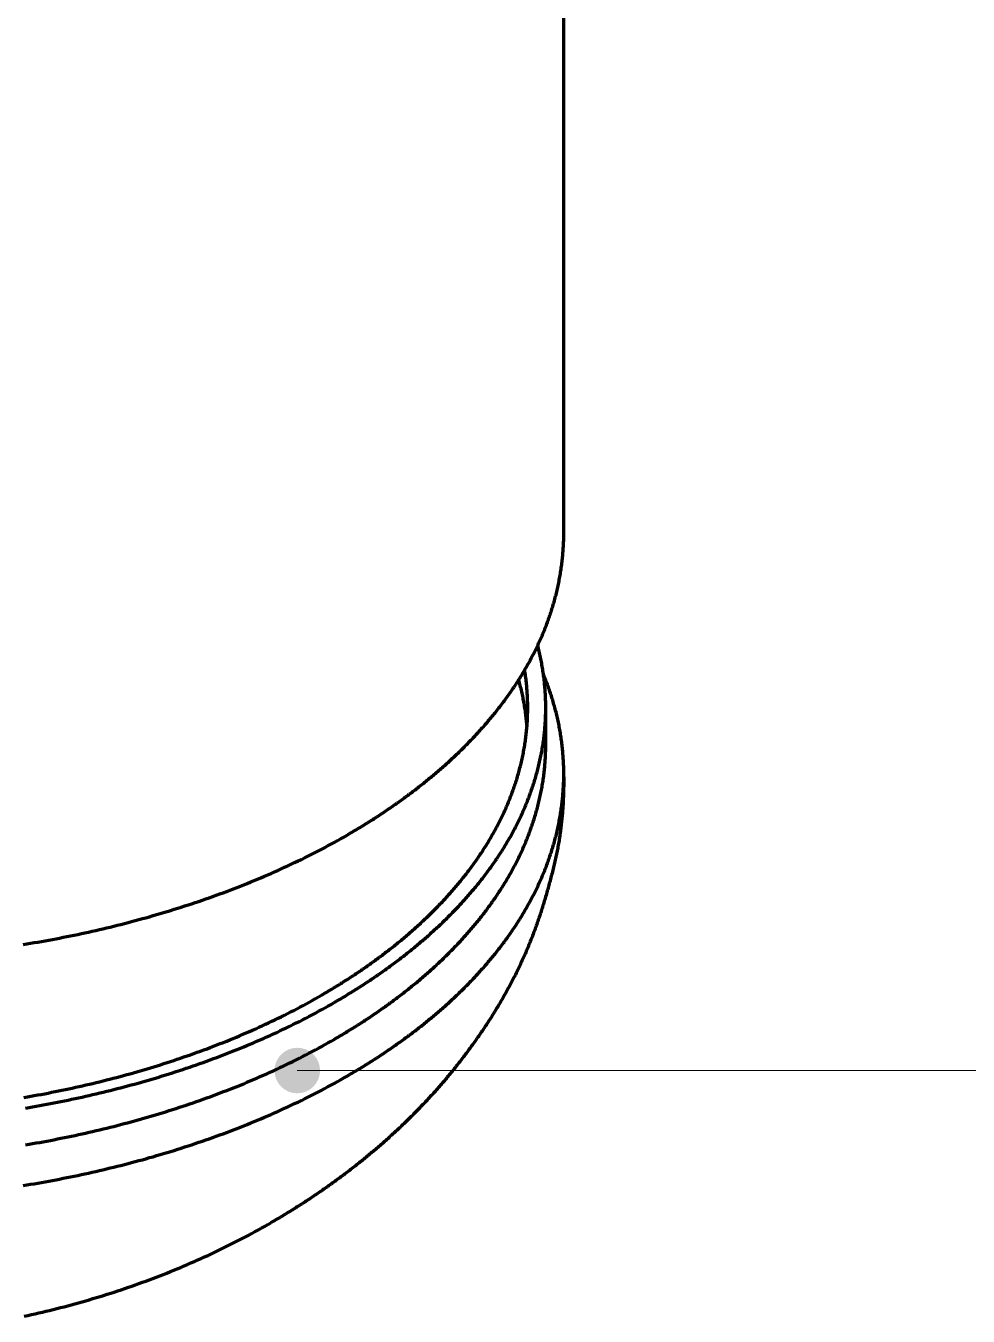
# Model space of a CAD drawing. Header units: millimetres. Extents: x 0 to 420, y 0 to 297.
# Drawn here: x 147.02 to 171.85, y 80.25 to 114.25 of the extents above; entities that cross this region are included whole.
import ezdxf

# ---------------------------------------------------------------- set-up
doc = ezdxf.new("R2010")
doc.units = ezdxf.units.MM
doc.layers.add('01-VISIBLE', color=7, linetype='CONTINUOUS', lineweight=70)
doc.layers.add('08-FINA', color=5, linetype='CONTINUOUS', lineweight=18)

msp = doc.modelspace()

# ---------------------------------------------------------------- hatches: boundary and pattern name
at = {"layer": '08-FINA'}
h = msp.add_hatch(color=7, dxfattribs=at)
h.dxf.hatch_style = 1
edge = h.paths.add_edge_path()
edge.add_arc((154.171, 86.725), 0.6, 0, 360)

# ---------------------------------------------------------------- linework, layer by layer
at = {"layer": '01-VISIBLE'}
for p, q in [((161.192, 100.887), (161.192, 174.371)), ((160.717, 95.314), (160.717, 96.284))]:
    msp.add_line(p, q, dxfattribs=at)
for points in [[(155.481, 92.926), (155.515, 92.946), (155.55, 92.966), (155.585, 92.986), (155.619, 93.006), (155.654, 93.027), (155.688, 93.047), (155.723, 93.068), (155.757, 93.088), (155.791, 93.109), (155.826, 93.13), (155.86, 93.151), (155.894, 93.172), (155.928, 93.193), (155.962, 93.214), (155.996, 93.235), (156.03, 93.256), (156.064, 93.278), (156.098, 93.299), (156.132, 93.32), (156.166, 93.342), (156.199, 93.364), (156.233, 93.385), (156.267, 93.407), (156.3, 93.429), (156.334, 93.451), (156.367, 93.473), (156.401, 93.495), (156.434, 93.517), (156.467, 93.54), (156.501, 93.562), (156.534, 93.584), (156.567, 93.607), (156.6, 93.629), (156.633, 93.652), (156.666, 93.675), (156.699, 93.698), (156.732, 93.721), (156.765, 93.744), (156.798, 93.767), (156.83, 93.79), (156.863, 93.813), (156.896, 93.837), (156.928, 93.86), (156.96, 93.884), (156.993, 93.907), (157.025, 93.931), (157.057, 93.955), (157.09, 93.979), (157.122, 94.002), (157.154, 94.026), (157.186, 94.051), (157.218, 94.075), (157.25, 94.099), (157.282, 94.123), (157.313, 94.148), (157.345, 94.172), (157.377, 94.197), (157.408, 94.222), (157.44, 94.247), (157.471, 94.272), (157.502, 94.297), (157.534, 94.322), (157.565, 94.347), (157.596, 94.372), (157.627, 94.397), (157.658, 94.423), (157.689, 94.448), (157.72, 94.474), (157.75, 94.5), (157.781, 94.525), (157.812, 94.551), (157.842, 94.577), (157.873, 94.603), (157.903, 94.63), (157.933, 94.656), (157.964, 94.682), (157.994, 94.709), (158.024, 94.735), (158.054, 94.762), (158.084, 94.788), (158.113, 94.815), (158.143, 94.842), (158.173, 94.869), (158.202, 94.896), (158.232, 94.923), (158.261, 94.95), (158.291, 94.978), (158.32, 95.005), (158.349, 95.033), (158.378, 95.06), (158.407, 95.088), (158.436, 95.116), (158.465, 95.144), (158.493, 95.172), (158.522, 95.2), (158.55, 95.228), (158.579, 95.256), (158.607, 95.285), (158.635, 95.313), (158.663, 95.342), (158.691, 95.371), (158.719, 95.399), (158.747, 95.428), (158.775, 95.457), (158.802, 95.486), (158.83, 95.515), (158.857, 95.545), (158.885, 95.574), (158.912, 95.603), (158.939, 95.633), (158.966, 95.663), (158.993, 95.692), (159.019, 95.722), (159.046, 95.752), (159.073, 95.782), (159.099, 95.812), (159.125, 95.842), (159.152, 95.873), (159.178, 95.903), (159.204, 95.934), (159.23, 95.964), (159.255, 95.995), (159.281, 96.026), (159.307, 96.057), (159.332, 96.088), (159.357, 96.119), (159.382, 96.15), (159.407, 96.181), (159.432, 96.213), (159.457, 96.244), (159.482, 96.276), (159.506, 96.308), (159.531, 96.339), (159.555, 96.371), (159.579, 96.403), (159.603, 96.435), (159.627, 96.467), (159.651, 96.5), (159.674, 96.532), (159.698, 96.565), (159.721, 96.597), (159.745, 96.63), (159.768, 96.663), (159.791, 96.695), (159.813, 96.728), (159.836, 96.761), (159.859, 96.795), (159.881, 96.828), (159.903, 96.861), (159.925, 96.895), (159.947, 96.928), (159.969, 96.962), (159.991, 96.996), (160.012, 97.03), (160.033, 97.063), (160.054, 97.097), (160.076, 97.132), (160.096, 97.166), (160.117, 97.2), (160.138, 97.235), (160.158, 97.269), (160.178, 97.304), (160.198, 97.338), (160.218, 97.373), (160.238, 97.408), (160.258, 97.443), (160.277, 97.478), (160.296, 97.513), (160.315, 97.548), (160.334, 97.584), (160.353, 97.619), (160.371, 97.655), (160.39, 97.69), (160.408, 97.726), (160.426, 97.762), (160.444, 97.798), (160.462, 97.834), (160.479, 97.87), (160.496, 97.906), (160.513, 97.942), (160.53, 97.979), (160.547, 98.015), (160.564, 98.052), (160.58, 98.088), (160.596, 98.125), (160.612, 98.162), (160.628, 98.198), (160.644, 98.235), (160.659, 98.272), (160.674, 98.309), (160.689, 98.346), (160.704, 98.384), (160.719, 98.421), (160.733, 98.458), (160.747, 98.496), (160.761, 98.533), (160.775, 98.571), (160.789, 98.609), (160.802, 98.647), (160.815, 98.684), (160.828, 98.722), (160.841, 98.76), (160.854, 98.798), (160.866, 98.837), (160.878, 98.875), (160.89, 98.913), (160.902, 98.951), (160.913, 98.99), (160.925, 99.028), (160.936, 99.067), (160.946, 99.105), (160.957, 99.144), (160.967, 99.183), (160.978, 99.221), (160.988, 99.26), (160.997, 99.299), (161.007, 99.338), (161.016, 99.377), (161.025, 99.416), (161.034, 99.455), (161.042, 99.494), (161.051, 99.534), (161.059, 99.573), (161.067, 99.612), (161.074, 99.652), (161.082, 99.691), (161.089, 99.73), (161.096, 99.77), (161.103, 99.809), (161.109, 99.849), (161.115, 99.888), (161.121, 99.928), (161.127, 99.968), (161.133, 100.007), (161.138, 100.047), (161.143, 100.087), (161.148, 100.127), (161.152, 100.167), (161.156, 100.206), (161.161, 100.246), (161.164, 100.286), (161.168, 100.326), (161.171, 100.366), (161.174, 100.406), (161.177, 100.446), (161.18, 100.486), (161.182, 100.526), (161.184, 100.566), (161.186, 100.606), (161.188, 100.646), (161.189, 100.686), (161.19, 100.726), (161.191, 100.766), (161.192, 100.806), (161.192, 100.846), (161.192, 100.887)], [(160.717, 96.284), (160.717, 96.324), (160.717, 96.364), (160.716, 96.405), (160.715, 96.445), (160.714, 96.486), (160.712, 96.526), (160.711, 96.566), (160.709, 96.607), (160.707, 96.647), (160.704, 96.687), (160.702, 96.728), (160.699, 96.768), (160.695, 96.808), (160.692, 96.849), (160.688, 96.889), (160.684, 96.929), (160.68, 96.969), (160.675, 97.01), (160.671, 97.05), (160.666, 97.09), (160.661, 97.13), (160.655, 97.17), (160.649, 97.21), (160.643, 97.25), (160.637, 97.29), (160.631, 97.33), (160.624, 97.37), (160.617, 97.409), (160.61, 97.449), (160.602, 97.489), (160.594, 97.529), (160.587, 97.568), (160.578, 97.608), (160.57, 97.647), (160.561, 97.687), (160.552, 97.726), (160.543, 97.766), (160.534, 97.805), (160.524, 97.844), (160.514, 97.883), (160.504, 97.922)], [(160.242, 96.284), (160.242, 96.325), (160.242, 96.367), (160.241, 96.408), (160.24, 96.45), (160.239, 96.491), (160.237, 96.533), (160.235, 96.574), (160.233, 96.616), (160.231, 96.657), (160.228, 96.699), (160.225, 96.74), (160.222, 96.781), (160.219, 96.823), (160.215, 96.864), (160.211, 96.906), (160.206, 96.947), (160.202, 96.988), (160.197, 97.029), (160.192, 97.071), (160.187, 97.112), (160.181, 97.153), (160.175, 97.194), (160.169, 97.235), (160.162, 97.276)], [(160.223, 95.799), (160.22, 95.839), (160.216, 95.879), (160.213, 95.918), (160.208, 95.958), (160.204, 95.998), (160.2, 96.038), (160.195, 96.078), (160.19, 96.117), (160.185, 96.157), (160.179, 96.197), (160.173, 96.236), (160.167, 96.276), (160.161, 96.316), (160.154, 96.355), (160.147, 96.395), (160.14, 96.434), (160.133, 96.473), (160.126, 96.513), (160.118, 96.552), (160.11, 96.591), (160.101, 96.63), (160.093, 96.67), (160.084, 96.709), (160.075, 96.748), (160.066, 96.787), (160.056, 96.826), (160.047, 96.864), (160.037, 96.903), (160.027, 96.942), (160.016, 96.981), (160.005, 97.019)], [(161.192, 94.538), (161.192, 94.578), (161.192, 94.619), (161.191, 94.659), (161.19, 94.699), (161.189, 94.739), (161.188, 94.779), (161.186, 94.819), (161.184, 94.86), (161.182, 94.9), (161.18, 94.94), (161.177, 94.98), (161.174, 95.02), (161.171, 95.06), (161.168, 95.1), (161.164, 95.14), (161.16, 95.18), (161.156, 95.22), (161.152, 95.26), (161.147, 95.3), (161.143, 95.34), (161.138, 95.38), (161.132, 95.419), (161.127, 95.459), (161.121, 95.499), (161.115, 95.539), (161.109, 95.578), (161.102, 95.618), (161.095, 95.658), (161.088, 95.697), (161.081, 95.737), (161.074, 95.776), (161.066, 95.816), (161.058, 95.855), (161.05, 95.894), (161.042, 95.934), (161.033, 95.973), (161.024, 96.012), (161.015, 96.051), (161.006, 96.09), (160.996, 96.129), (160.987, 96.168), (160.977, 96.207), (160.966, 96.246), (160.956, 96.285), (160.945, 96.324), (160.934, 96.362), (160.923, 96.401), (160.912, 96.439), (160.9, 96.478), (160.889, 96.516), (160.877, 96.555), (160.865, 96.593), (160.852, 96.631), (160.84, 96.669), (160.827, 96.707), (160.814, 96.745), (160.8, 96.783), (160.787, 96.821), (160.773, 96.859), (160.759, 96.897), (160.745, 96.934), (160.731, 96.972), (160.717, 97.009), (160.702, 97.047), (160.687, 97.084), (160.672, 97.121), (160.657, 97.158)], [(154.809, 88.711), (154.844, 88.731), (154.878, 88.751), (154.913, 88.771), (154.947, 88.791), (154.982, 88.812), (155.016, 88.832), (155.05, 88.853), (155.085, 88.873), (155.119, 88.894), (155.153, 88.915), (155.187, 88.935), (155.221, 88.956), (155.255, 88.977), (155.289, 88.998), (155.323, 89.02), (155.357, 89.041), (155.391, 89.062), (155.425, 89.084), (155.458, 89.105), (155.492, 89.127), (155.526, 89.148), (155.559, 89.17), (155.593, 89.192), (155.626, 89.214), (155.66, 89.236), (155.693, 89.258), (155.726, 89.28), (155.76, 89.302), (155.793, 89.325), (155.826, 89.347), (155.859, 89.37), (155.892, 89.392), (155.925, 89.415), (155.958, 89.438), (155.991, 89.461), (156.023, 89.484), (156.056, 89.507), (156.089, 89.53), (156.121, 89.553), (156.154, 89.576), (156.186, 89.6), (156.219, 89.623), (156.251, 89.647), (156.283, 89.67), (156.315, 89.694), (156.348, 89.718), (156.38, 89.742), (156.412, 89.766), (156.444, 89.79), (156.475, 89.814), (156.507, 89.839), (156.539, 89.863), (156.571, 89.887), (156.602, 89.912), (156.634, 89.937), (156.665, 89.961), (156.696, 89.986), (156.728, 90.011), (156.759, 90.036), (156.79, 90.061), (156.821, 90.086), (156.852, 90.112), (156.883, 90.137), (156.914, 90.163), (156.945, 90.188), (156.975, 90.214), (157.006, 90.24), (157.036, 90.265), (157.067, 90.291), (157.097, 90.317), (157.128, 90.344), (157.158, 90.37), (157.188, 90.396), (157.218, 90.423), (157.248, 90.449), (157.278, 90.476), (157.307, 90.502), (157.337, 90.529), (157.367, 90.556), (157.396, 90.583), (157.426, 90.61), (157.455, 90.638), (157.484, 90.665), (157.513, 90.692), (157.542, 90.72), (157.571, 90.747), (157.6, 90.775), (157.629, 90.803), (157.658, 90.831), (157.686, 90.859), (157.715, 90.887), (157.743, 90.915), (157.771, 90.943), (157.8, 90.972), (157.828, 91), (157.856, 91.029), (157.884, 91.057), (157.911, 91.086), (157.939, 91.115), (157.967, 91.144), (157.994, 91.173), (158.021, 91.202), (158.049, 91.232), (158.076, 91.261), (158.103, 91.291), (158.13, 91.32), (158.157, 91.35), (158.183, 91.38), (158.21, 91.41), (158.236, 91.44), (158.263, 91.47), (158.289, 91.5), (158.315, 91.53), (158.341, 91.561), (158.367, 91.591), (158.392, 91.622), (158.418, 91.652), (158.444, 91.683), (158.469, 91.714), (158.494, 91.745), (158.519, 91.776), (158.544, 91.808), (158.569, 91.839), (158.594, 91.87), (158.619, 91.902), (158.643, 91.934), (158.667, 91.965), (158.692, 91.997), (158.716, 92.029), (158.74, 92.061), (158.763, 92.093), (158.787, 92.126), (158.811, 92.158), (158.834, 92.19), (158.857, 92.223), (158.88, 92.256), (158.903, 92.288), (158.926, 92.321), (158.949, 92.354), (158.971, 92.387), (158.993, 92.421), (159.016, 92.454), (159.038, 92.487), (159.059, 92.521), (159.081, 92.554), (159.103, 92.588), (159.124, 92.622), (159.145, 92.656), (159.166, 92.69), (159.187, 92.724), (159.208, 92.758), (159.229, 92.792), (159.249, 92.827), (159.269, 92.861), (159.29, 92.896), (159.309, 92.93), (159.329, 92.965), (159.349, 93), (159.368, 93.035), (159.387, 93.07), (159.406, 93.105), (159.425, 93.141), (159.444, 93.176), (159.463, 93.211), (159.481, 93.247), (159.499, 93.283), (159.517, 93.318), (159.535, 93.354), (159.552, 93.39), (159.57, 93.426), (159.587, 93.462), (159.604, 93.499), (159.621, 93.535), (159.637, 93.571), (159.654, 93.608), (159.67, 93.644), (159.686, 93.681), (159.702, 93.718), (159.717, 93.755), (159.733, 93.791), (159.748, 93.828), (159.763, 93.866), (159.778, 93.903), (159.792, 93.94), (159.807, 93.977), (159.821, 94.015), (159.835, 94.052), (159.849, 94.09), (159.862, 94.127), (159.876, 94.165), (159.889, 94.203), (159.902, 94.241), (159.914, 94.279), (159.927, 94.317), (159.939, 94.355), (159.951, 94.393), (159.963, 94.431), (159.974, 94.47), (159.985, 94.508), (159.996, 94.546), (160.007, 94.585), (160.018, 94.623), (160.028, 94.662), (160.038, 94.701), (160.048, 94.74), (160.058, 94.778), (160.067, 94.817), (160.077, 94.856), (160.086, 94.895), (160.094, 94.934), (160.103, 94.973), (160.111, 95.012), (160.119, 95.052), (160.127, 95.091), (160.134, 95.13), (160.141, 95.17), (160.148, 95.209), (160.155, 95.248), (160.162, 95.288), (160.168, 95.327), (160.174, 95.367), (160.18, 95.406), (160.185, 95.446), (160.191, 95.486), (160.196, 95.525), (160.2, 95.565), (160.205, 95.605), (160.209, 95.645), (160.213, 95.684), (160.217, 95.724), (160.22, 95.764), (160.223, 95.804), (160.226, 95.844), (160.229, 95.884), (160.232, 95.924), (160.234, 95.964), (160.236, 96.004), (160.237, 96.044), (160.239, 96.084), (160.24, 96.124), (160.241, 96.164), (160.242, 96.204), (160.242, 96.244), (160.242, 96.284)], [(155.145, 88.517), (155.179, 88.537), (155.214, 88.557), (155.249, 88.577), (155.283, 88.597), (155.318, 88.618), (155.352, 88.638), (155.386, 88.659), (155.421, 88.679), (155.455, 88.7), (155.489, 88.721), (155.523, 88.742), (155.558, 88.763), (155.592, 88.784), (155.626, 88.805), (155.66, 88.826), (155.694, 88.847), (155.728, 88.868), (155.761, 88.89), (155.795, 88.911), (155.829, 88.933), (155.863, 88.954), (155.896, 88.976), (155.93, 88.998), (155.963, 89.02), (155.997, 89.042), (156.03, 89.064), (156.064, 89.086), (156.097, 89.108), (156.13, 89.131), (156.163, 89.153), (156.196, 89.176), (156.23, 89.198), (156.263, 89.221), (156.296, 89.243), (156.328, 89.266), (156.361, 89.289), (156.394, 89.312), (156.427, 89.335), (156.46, 89.358), (156.492, 89.382), (156.525, 89.405), (156.557, 89.428), (156.59, 89.452), (156.622, 89.475), (156.654, 89.499), (156.686, 89.523), (156.719, 89.547), (156.751, 89.571), (156.783, 89.595), (156.815, 89.619), (156.847, 89.643), (156.878, 89.667), (156.91, 89.692), (156.942, 89.716), (156.974, 89.741), (157.005, 89.765), (157.037, 89.79), (157.068, 89.815), (157.099, 89.84), (157.131, 89.865), (157.162, 89.89), (157.193, 89.915), (157.224, 89.94), (157.255, 89.966), (157.286, 89.991), (157.317, 90.017), (157.348, 90.042), (157.378, 90.068), (157.409, 90.094), (157.439, 90.12), (157.47, 90.146), (157.5, 90.172), (157.53, 90.198), (157.561, 90.224), (157.591, 90.251), (157.621, 90.277), (157.651, 90.304), (157.681, 90.331), (157.71, 90.357), (157.74, 90.384), (157.77, 90.411), (157.799, 90.438), (157.829, 90.465), (157.858, 90.493), (157.887, 90.52), (157.917, 90.547), (157.946, 90.575), (157.975, 90.602), (158.004, 90.63), (158.032, 90.658), (158.061, 90.686), (158.09, 90.714), (158.118, 90.742), (158.147, 90.77), (158.175, 90.798), (158.203, 90.827), (158.231, 90.855), (158.259, 90.884), (158.287, 90.913), (158.315, 90.941), (158.343, 90.97), (158.371, 90.999), (158.398, 91.028), (158.426, 91.057), (158.453, 91.087), (158.48, 91.116), (158.507, 91.145), (158.534, 91.175), (158.561, 91.205), (158.588, 91.234), (158.615, 91.264), (158.641, 91.294), (158.668, 91.324), (158.694, 91.355), (158.72, 91.385), (158.746, 91.415), (158.772, 91.446), (158.798, 91.476), (158.824, 91.507), (158.85, 91.538), (158.875, 91.568), (158.9, 91.599), (158.926, 91.631), (158.951, 91.662), (158.976, 91.693), (159.001, 91.724), (159.026, 91.756), (159.05, 91.787), (159.075, 91.819), (159.099, 91.851), (159.123, 91.883), (159.147, 91.915), (159.171, 91.947), (159.195, 91.979), (159.219, 92.011), (159.242, 92.044), (159.266, 92.076), (159.289, 92.109), (159.312, 92.141), (159.335, 92.174), (159.358, 92.207), (159.381, 92.24), (159.404, 92.273), (159.426, 92.306), (159.448, 92.339), (159.47, 92.373), (159.492, 92.406), (159.514, 92.44), (159.536, 92.473), (159.557, 92.507), (159.579, 92.541), (159.6, 92.575), (159.621, 92.609), (159.642, 92.643), (159.663, 92.678), (159.683, 92.712), (159.704, 92.746), (159.724, 92.781), (159.744, 92.816), (159.764, 92.85), (159.784, 92.885), (159.803, 92.92), (159.823, 92.955), (159.842, 92.99), (159.861, 93.025), (159.88, 93.061), (159.898, 93.096), (159.917, 93.132), (159.935, 93.167), (159.954, 93.203), (159.971, 93.239), (159.989, 93.275), (160.007, 93.311), (160.024, 93.347), (160.042, 93.383), (160.059, 93.419), (160.076, 93.455), (160.092, 93.492), (160.109, 93.528), (160.125, 93.565), (160.141, 93.601), (160.157, 93.638), (160.173, 93.675), (160.188, 93.712), (160.204, 93.749), (160.219, 93.786), (160.234, 93.823), (160.248, 93.86), (160.263, 93.898), (160.277, 93.935), (160.291, 93.973), (160.305, 94.01), (160.319, 94.048), (160.332, 94.085), (160.345, 94.123), (160.359, 94.161), (160.371, 94.199), (160.384, 94.237), (160.396, 94.275), (160.409, 94.313), (160.42, 94.351), (160.432, 94.39), (160.444, 94.428), (160.455, 94.467), (160.466, 94.505), (160.477, 94.544), (160.487, 94.582), (160.498, 94.621), (160.508, 94.66), (160.518, 94.698), (160.528, 94.737), (160.537, 94.776), (160.546, 94.815), (160.555, 94.854), (160.564, 94.893), (160.573, 94.932), (160.581, 94.972), (160.589, 95.011), (160.597, 95.05), (160.604, 95.089), (160.612, 95.129), (160.619, 95.168), (160.626, 95.208), (160.632, 95.247), (160.639, 95.287), (160.645, 95.326), (160.651, 95.366), (160.656, 95.405), (160.662, 95.445), (160.667, 95.485), (160.672, 95.525), (160.676, 95.564), (160.681, 95.604), (160.685, 95.644), (160.689, 95.684), (160.692, 95.724), (160.696, 95.764), (160.699, 95.804), (160.702, 95.843), (160.704, 95.883), (160.707, 95.923), (160.709, 95.963), (160.711, 96.003), (160.713, 96.043), (160.714, 96.083), (160.715, 96.123), (160.716, 96.163), (160.717, 96.203), (160.717, 96.244), (160.717, 96.284)], [(155.145, 87.547), (155.179, 87.567), (155.214, 87.587), (155.249, 87.607), (155.283, 87.628), (155.318, 87.648), (155.352, 87.669), (155.386, 87.689), (155.421, 87.71), (155.455, 87.73), (155.489, 87.751), (155.523, 87.772), (155.558, 87.793), (155.592, 87.814), (155.626, 87.835), (155.66, 87.856), (155.694, 87.877), (155.728, 87.899), (155.761, 87.92), (155.795, 87.942), (155.829, 87.963), (155.863, 87.985), (155.896, 88.007), (155.93, 88.028), (155.963, 88.05), (155.997, 88.072), (156.03, 88.094), (156.064, 88.117), (156.097, 88.139), (156.13, 88.161), (156.163, 88.183), (156.196, 88.206), (156.23, 88.229), (156.263, 88.251), (156.296, 88.274), (156.328, 88.297), (156.361, 88.32), (156.394, 88.343), (156.427, 88.366), (156.46, 88.389), (156.492, 88.412), (156.525, 88.435), (156.557, 88.459), (156.59, 88.482), (156.622, 88.506), (156.654, 88.53), (156.686, 88.553), (156.719, 88.577), (156.751, 88.601), (156.783, 88.625), (156.815, 88.649), (156.847, 88.673), (156.878, 88.698), (156.91, 88.722), (156.942, 88.747), (156.974, 88.771), (157.005, 88.796), (157.037, 88.821), (157.068, 88.845), (157.099, 88.87), (157.131, 88.895), (157.162, 88.92), (157.193, 88.946), (157.224, 88.971), (157.255, 88.996), (157.286, 89.022), (157.317, 89.047), (157.348, 89.073), (157.378, 89.099), (157.409, 89.124), (157.439, 89.15), (157.47, 89.176), (157.5, 89.202), (157.53, 89.229), (157.561, 89.255), (157.591, 89.281), (157.621, 89.308), (157.651, 89.334), (157.681, 89.361), (157.71, 89.388), (157.74, 89.415), (157.77, 89.442), (157.799, 89.469), (157.829, 89.496), (157.858, 89.523), (157.887, 89.55), (157.917, 89.578), (157.946, 89.605), (157.975, 89.633), (158.004, 89.66), (158.032, 89.688), (158.061, 89.716), (158.09, 89.744), (158.118, 89.772), (158.147, 89.8), (158.175, 89.829), (158.203, 89.857), (158.231, 89.886), (158.259, 89.914), (158.287, 89.943), (158.315, 89.972), (158.343, 90.001), (158.371, 90.03), (158.398, 90.059), (158.426, 90.088), (158.453, 90.117), (158.48, 90.146), (158.507, 90.176), (158.534, 90.205), (158.561, 90.235), (158.588, 90.265), (158.615, 90.295), (158.641, 90.325), (158.668, 90.355), (158.694, 90.385), (158.72, 90.415), (158.746, 90.446), (158.772, 90.476), (158.798, 90.507), (158.824, 90.537), (158.85, 90.568), (158.875, 90.599), (158.9, 90.63), (158.926, 90.661), (158.951, 90.692), (158.976, 90.723), (159.001, 90.755), (159.026, 90.786), (159.05, 90.818), (159.075, 90.849), (159.099, 90.881), (159.123, 90.913), (159.147, 90.945), (159.171, 90.977), (159.195, 91.009), (159.219, 91.042), (159.242, 91.074), (159.266, 91.106), (159.289, 91.139), (159.312, 91.172), (159.335, 91.204), (159.358, 91.237), (159.381, 91.27), (159.404, 91.303), (159.426, 91.337), (159.448, 91.37), (159.47, 91.403), (159.492, 91.437), (159.514, 91.47), (159.536, 91.504), (159.557, 91.538), (159.579, 91.572), (159.6, 91.605), (159.621, 91.64), (159.642, 91.674), (159.663, 91.708), (159.683, 91.742), (159.704, 91.777), (159.724, 91.811), (159.744, 91.846), (159.764, 91.881), (159.784, 91.916), (159.803, 91.95), (159.823, 91.986), (159.842, 92.021), (159.861, 92.056), (159.88, 92.091), (159.898, 92.127), (159.917, 92.162), (159.935, 92.198), (159.954, 92.233), (159.971, 92.269), (159.989, 92.305), (160.007, 92.341), (160.024, 92.377), (160.042, 92.413), (160.059, 92.449), (160.076, 92.486), (160.092, 92.522), (160.109, 92.559), (160.125, 92.595), (160.141, 92.632), (160.157, 92.669), (160.173, 92.705), (160.188, 92.742), (160.204, 92.779), (160.219, 92.816), (160.234, 92.854), (160.248, 92.891), (160.263, 92.928), (160.277, 92.965), (160.291, 93.003), (160.305, 93.041), (160.319, 93.078), (160.332, 93.116), (160.345, 93.154), (160.359, 93.192), (160.371, 93.229), (160.384, 93.267), (160.396, 93.306), (160.409, 93.344), (160.42, 93.382), (160.432, 93.42), (160.444, 93.459), (160.455, 93.497), (160.466, 93.535), (160.477, 93.574), (160.487, 93.613), (160.498, 93.651), (160.508, 93.69), (160.518, 93.729), (160.528, 93.768), (160.537, 93.807), (160.546, 93.846), (160.555, 93.885), (160.564, 93.924), (160.573, 93.963), (160.581, 94.002), (160.589, 94.041), (160.597, 94.08), (160.604, 94.12), (160.612, 94.159), (160.619, 94.199), (160.626, 94.238), (160.632, 94.277), (160.639, 94.317), (160.645, 94.357), (160.651, 94.396), (160.656, 94.436), (160.662, 94.476), (160.667, 94.515), (160.672, 94.555), (160.676, 94.595), (160.681, 94.635), (160.685, 94.674), (160.689, 94.714), (160.692, 94.754), (160.696, 94.794), (160.699, 94.834), (160.702, 94.874), (160.704, 94.914), (160.707, 94.954), (160.709, 94.994), (160.711, 95.034), (160.713, 95.074), (160.714, 95.114), (160.715, 95.154), (160.716, 95.194), (160.717, 95.234), (160.717, 95.274), (160.717, 95.314)], [(155.481, 86.577), (155.515, 86.598), (155.55, 86.618), (155.585, 86.638), (155.619, 86.658), (155.654, 86.679), (155.688, 86.699), (155.723, 86.72), (155.757, 86.74), (155.791, 86.761), (155.826, 86.782), (155.86, 86.803), (155.894, 86.823), (155.928, 86.844), (155.962, 86.866), (155.996, 86.887), (156.03, 86.908), (156.064, 86.929), (156.098, 86.951), (156.132, 86.972), (156.166, 86.994), (156.199, 87.015), (156.233, 87.037), (156.267, 87.059), (156.3, 87.081), (156.334, 87.103), (156.367, 87.125), (156.401, 87.147), (156.434, 87.169), (156.467, 87.191), (156.501, 87.214), (156.534, 87.236), (156.567, 87.259), (156.6, 87.281), (156.633, 87.304), (156.666, 87.327), (156.699, 87.349), (156.732, 87.372), (156.765, 87.395), (156.798, 87.419), (156.83, 87.442), (156.863, 87.465), (156.896, 87.488), (156.928, 87.512), (156.96, 87.535), (156.993, 87.559), (157.025, 87.583), (157.057, 87.606), (157.09, 87.63), (157.122, 87.654), (157.154, 87.678), (157.186, 87.702), (157.218, 87.727), (157.25, 87.751), (157.282, 87.775), (157.313, 87.8), (157.345, 87.824), (157.377, 87.849), (157.408, 87.874), (157.44, 87.898), (157.471, 87.923), (157.502, 87.948), (157.534, 87.973), (157.565, 87.999), (157.596, 88.024), (157.627, 88.049), (157.658, 88.075), (157.689, 88.1), (157.72, 88.126), (157.75, 88.151), (157.781, 88.177), (157.812, 88.203), (157.842, 88.229), (157.873, 88.255), (157.903, 88.281), (157.933, 88.307), (157.964, 88.334), (157.994, 88.36), (158.024, 88.387), (158.054, 88.413), (158.084, 88.44), (158.113, 88.467), (158.143, 88.494), (158.173, 88.521), (158.202, 88.548), (158.232, 88.575), (158.261, 88.602), (158.291, 88.63), (158.32, 88.657), (158.349, 88.685), (158.378, 88.712), (158.407, 88.74), (158.436, 88.768), (158.465, 88.796), (158.493, 88.824), (158.522, 88.852), (158.55, 88.88), (158.579, 88.908), (158.607, 88.937), (158.635, 88.965), (158.663, 88.994), (158.691, 89.022), (158.719, 89.051), (158.747, 89.08), (158.775, 89.109), (158.802, 89.138), (158.83, 89.167), (158.857, 89.196), (158.885, 89.226), (158.912, 89.255), (158.939, 89.285), (158.966, 89.314), (158.993, 89.344), (159.019, 89.374), (159.046, 89.404), (159.073, 89.434), (159.099, 89.464), (159.125, 89.494), (159.152, 89.525), (159.178, 89.555), (159.204, 89.585), (159.23, 89.616), (159.255, 89.647), (159.281, 89.678), (159.307, 89.708), (159.332, 89.739), (159.357, 89.771), (159.382, 89.802), (159.407, 89.833), (159.432, 89.864), (159.457, 89.896), (159.482, 89.928), (159.506, 89.959), (159.531, 89.991), (159.555, 90.023), (159.579, 90.055), (159.603, 90.087), (159.627, 90.119), (159.651, 90.151), (159.674, 90.184), (159.698, 90.216), (159.721, 90.249), (159.745, 90.282), (159.768, 90.314), (159.791, 90.347), (159.813, 90.38), (159.836, 90.413), (159.859, 90.446), (159.881, 90.48), (159.903, 90.513), (159.925, 90.546), (159.947, 90.58), (159.969, 90.614), (159.991, 90.647), (160.012, 90.681), (160.033, 90.715), (160.054, 90.749), (160.076, 90.783), (160.096, 90.818), (160.117, 90.852), (160.138, 90.886), (160.158, 90.921), (160.178, 90.955), (160.198, 90.99), (160.218, 91.025), (160.238, 91.06), (160.258, 91.095), (160.277, 91.13), (160.296, 91.165), (160.315, 91.2), (160.334, 91.236), (160.353, 91.271), (160.371, 91.307), (160.39, 91.342), (160.408, 91.378), (160.426, 91.414), (160.444, 91.45), (160.462, 91.486), (160.479, 91.522), (160.496, 91.558), (160.513, 91.594), (160.53, 91.63), (160.547, 91.667), (160.564, 91.703), (160.58, 91.74), (160.596, 91.776), (160.612, 91.813), (160.628, 91.85), (160.644, 91.887), (160.659, 91.924), (160.674, 91.961), (160.689, 91.998), (160.704, 92.035), (160.719, 92.073), (160.733, 92.11), (160.747, 92.148), (160.761, 92.185), (160.775, 92.223), (160.789, 92.261), (160.802, 92.298), (160.815, 92.336), (160.828, 92.374), (160.841, 92.412), (160.854, 92.45), (160.866, 92.488), (160.878, 92.526), (160.89, 92.565), (160.902, 92.603), (160.913, 92.641), (160.925, 92.68), (160.936, 92.718), (160.946, 92.757), (160.957, 92.796), (160.967, 92.834), (160.978, 92.873), (160.988, 92.912), (160.997, 92.951), (161.007, 92.99), (161.016, 93.029), (161.025, 93.068), (161.034, 93.107), (161.042, 93.146), (161.051, 93.185), (161.059, 93.225), (161.067, 93.264), (161.074, 93.303), (161.082, 93.343), (161.089, 93.382), (161.096, 93.422), (161.103, 93.461), (161.109, 93.501), (161.115, 93.54), (161.121, 93.58), (161.127, 93.62), (161.133, 93.659), (161.138, 93.699), (161.143, 93.739), (161.148, 93.779), (161.152, 93.818), (161.156, 93.858), (161.161, 93.898), (161.164, 93.938), (161.168, 93.978), (161.171, 94.018), (161.174, 94.058), (161.177, 94.098), (161.18, 94.138), (161.182, 94.178), (161.184, 94.218), (161.186, 94.258), (161.188, 94.298), (161.189, 94.338), (161.19, 94.378), (161.191, 94.418), (161.192, 94.458), (161.192, 94.498), (161.192, 94.538)], [(161.192, 94.462), (161.191, 94.422), (161.191, 94.382), (161.191, 94.342), (161.19, 94.302), (161.19, 94.262), (161.189, 94.222), (161.188, 94.182), (161.188, 94.142), (161.187, 94.102), (161.186, 94.061), (161.184, 94.021), (161.183, 93.981), (161.181, 93.941), (161.18, 93.901), (161.178, 93.861), (161.176, 93.821), (161.174, 93.781), (161.172, 93.741), (161.169, 93.701), (161.167, 93.661), (161.164, 93.621), (161.161, 93.581), (161.158, 93.541), (161.155, 93.501), (161.151, 93.461), (161.148, 93.421), (161.144, 93.381), (161.14, 93.341), (161.136, 93.301), (161.132, 93.261), (161.127, 93.222), (161.123, 93.182), (161.118, 93.142), (161.113, 93.102), (161.108, 93.062), (161.102, 93.023), (161.097, 92.983), (161.091, 92.943), (161.085, 92.904), (161.079, 92.864), (161.073, 92.824), (161.067, 92.785), (161.06, 92.745), (161.053, 92.706), (161.046, 92.666), (161.039, 92.627), (161.032, 92.587), (161.024, 92.548), (161.016, 92.509), (161.009, 92.469), (161, 92.43), (160.992, 92.391), (160.984, 92.352), (160.975, 92.312), (160.967, 92.273), (160.958, 92.234), (160.949, 92.195), (160.94, 92.156), (160.93, 92.117), (160.921, 92.078), (160.912, 92.039), (160.902, 92), (160.892, 91.961), (160.882, 91.922), (160.872, 91.883), (160.862, 91.845), (160.852, 91.806), (160.842, 91.767), (160.832, 91.728), (160.821, 91.689), (160.811, 91.651), (160.801, 91.612), (160.79, 91.573), (160.779, 91.535), (160.768, 91.496), (160.758, 91.458), (160.747, 91.419), (160.736, 91.38), (160.725, 91.342), (160.713, 91.303), (160.702, 91.265), (160.691, 91.226), (160.679, 91.188), (160.668, 91.15), (160.656, 91.111), (160.644, 91.073), (160.632, 91.035), (160.62, 90.996), (160.608, 90.958), (160.596, 90.92), (160.584, 90.882), (160.572, 90.844), (160.559, 90.805), (160.546, 90.767), (160.534, 90.729), (160.521, 90.691), (160.508, 90.653), (160.494, 90.616), (160.481, 90.578), (160.468, 90.54), (160.454, 90.502), (160.44, 90.465), (160.427, 90.427), (160.412, 90.389), (160.398, 90.352), (160.384, 90.314), (160.369, 90.277), (160.355, 90.24), (160.34, 90.202), (160.325, 90.165), (160.31, 90.128), (160.295, 90.091), (160.28, 90.054), (160.265, 90.017), (160.25, 89.979), (160.234, 89.942), (160.219, 89.905), (160.204, 89.868), (160.188, 89.831), (160.172, 89.795), (160.156, 89.758), (160.139, 89.721), (160.123, 89.685), (160.106, 89.648), (160.09, 89.612), (160.073, 89.575), (160.056, 89.539), (160.039, 89.503), (160.022, 89.466), (160.005, 89.43), (159.987, 89.394), (159.97, 89.358), (159.952, 89.322), (159.934, 89.286), (159.916, 89.25), (159.898, 89.214), (159.88, 89.179), (159.862, 89.143), (159.844, 89.107), (159.825, 89.072), (159.807, 89.036), (159.788, 89.001), (159.769, 88.965), (159.75, 88.93), (159.731, 88.895), (159.712, 88.859), (159.693, 88.824), (159.673, 88.789), (159.654, 88.754), (159.634, 88.719), (159.614, 88.684), (159.595, 88.649), (159.575, 88.614), (159.555, 88.58), (159.534, 88.545), (159.514, 88.511), (159.494, 88.476), (159.473, 88.442), (159.453, 88.407), (159.432, 88.373), (159.411, 88.339), (159.39, 88.304), (159.369, 88.27), (159.348, 88.236), (159.327, 88.202), (159.305, 88.168), (159.284, 88.134), (159.262, 88.1), (159.241, 88.067), (159.219, 88.033), (159.197, 87.999), (159.175, 87.966), (159.153, 87.932), (159.131, 87.899), (159.109, 87.865), (159.087, 87.832), (159.064, 87.799), (159.042, 87.765), (159.019, 87.732), (158.997, 87.699), (158.974, 87.666), (158.951, 87.633), (158.928, 87.6), (158.905, 87.567), (158.882, 87.535), (158.859, 87.502), (158.836, 87.469), (158.812, 87.437), (158.789, 87.404), (158.765, 87.372), (158.742, 87.339), (158.718, 87.307), (158.694, 87.275), (158.67, 87.242), (158.647, 87.21), (158.622, 87.178), (158.598, 87.146), (158.574, 87.114), (158.55, 87.082), (158.525, 87.05), (158.501, 87.019), (158.476, 86.987), (158.452, 86.955), (158.427, 86.924), (158.402, 86.892), (158.377, 86.861), (158.352, 86.829), (158.327, 86.798), (158.302, 86.767), (158.277, 86.736), (158.252, 86.704), (158.226, 86.673), (158.201, 86.642), (158.175, 86.612), (158.15, 86.581), (158.124, 86.55), (158.098, 86.519), (158.072, 86.489), (158.046, 86.458), (158.02, 86.428), (157.994, 86.397), (157.968, 86.367), (157.942, 86.336), (157.915, 86.306), (157.889, 86.276), (157.862, 86.246), (157.836, 86.216), (157.809, 86.186), (157.782, 86.156), (157.756, 86.126), (157.729, 86.096), (157.702, 86.067), (157.675, 86.037), (157.648, 86.008), (157.62, 85.978), (157.593, 85.949), (157.566, 85.92), (157.538, 85.89), (157.511, 85.861), (157.483, 85.832), (157.456, 85.803), (157.428, 85.774), (157.4, 85.745), (157.372, 85.716), (157.344, 85.688), (157.316, 85.659), (157.288, 85.63), (157.26, 85.602), (157.232, 85.573), (157.203, 85.545), (157.175, 85.517), (157.146, 85.488), (157.118, 85.46), (157.089, 85.432), (157.061, 85.404), (157.032, 85.376), (157.003, 85.348), (156.974, 85.32), (156.945, 85.293), (156.916, 85.265), (156.887, 85.237), (156.858, 85.21), (156.829, 85.182), (156.799, 85.155), (156.77, 85.128), (156.741, 85.1), (156.711, 85.073), (156.682, 85.046), (156.652, 85.019), (156.622, 84.992), (156.593, 84.965), (156.563, 84.938), (156.533, 84.912), (156.503, 84.885), (156.473, 84.858), (156.443, 84.832), (156.413, 84.805), (156.382, 84.779), (156.352, 84.753), (156.322, 84.726), (156.292, 84.7), (156.261, 84.674), (156.231, 84.648), (156.2, 84.622), (156.169, 84.596), (156.139, 84.571), (156.108, 84.545), (156.077, 84.519), (156.046, 84.494), (156.015, 84.468), (155.984, 84.443), (155.953, 84.417), (155.922, 84.392), (155.891, 84.367), (155.86, 84.341), (155.828, 84.316), (155.797, 84.291), (155.766, 84.266), (155.734, 84.242), (155.703, 84.217), (155.671, 84.192), (155.64, 84.167), (155.608, 84.143), (155.576, 84.118), (155.544, 84.094), (155.513, 84.069), (155.481, 84.045), (155.449, 84.021), (155.417, 83.997), (155.385, 83.973), (155.353, 83.949), (155.32, 83.925), (155.288, 83.901), (155.256, 83.877), (155.224, 83.853), (155.191, 83.83), (155.159, 83.806), (155.126, 83.782), (155.094, 83.759), (155.061, 83.736), (155.029, 83.712), (154.996, 83.689), (154.963, 83.666), (154.93, 83.643), (154.898, 83.62), (154.865, 83.597), (154.832, 83.574), (154.799, 83.551), (154.766, 83.528), (154.733, 83.506), (154.7, 83.483), (154.666, 83.46), (154.633, 83.438), (154.6, 83.416), (154.567, 83.393), (154.533, 83.371), (154.5, 83.349), (154.466, 83.327), (154.433, 83.305), (154.399, 83.283), (154.366, 83.261), (154.332, 83.239), (154.298, 83.217), (154.265, 83.195), (154.231, 83.174), (154.197, 83.152), (154.163, 83.131), (154.129, 83.109), (154.095, 83.088), (154.061, 83.067), (154.027, 83.046), (153.993, 83.024), (153.959, 83.003), (153.925, 82.982), (153.891, 82.961), (153.857, 82.941), (153.822, 82.92), (153.788, 82.899), (153.754, 82.878), (153.719, 82.858), (153.685, 82.837), (153.65, 82.817), (153.616, 82.797), (153.581, 82.776), (153.546, 82.756), (153.512, 82.736), (153.477, 82.716)], [(146.952, 90.046), (147.048, 90.061), (147.144, 90.077), (147.24, 90.094), (147.336, 90.11), (147.432, 90.127), (147.528, 90.144), (147.623, 90.162), (147.719, 90.179), (147.815, 90.198), (147.91, 90.216), (148.006, 90.235), (148.101, 90.254), (148.197, 90.273), (148.292, 90.293), (148.387, 90.313), (148.482, 90.333), (148.577, 90.353), (148.672, 90.374), (148.767, 90.395), (148.862, 90.417), (148.957, 90.439), (149.052, 90.461), (149.147, 90.483), (149.241, 90.506), (149.336, 90.529), (149.43, 90.553), (149.525, 90.576), (149.619, 90.6), (149.713, 90.625), (149.807, 90.649), (149.901, 90.674), (149.995, 90.7), (150.089, 90.726), (150.183, 90.752), (150.277, 90.778), (150.37, 90.805), (150.464, 90.832), (150.557, 90.859), (150.65, 90.887), (150.744, 90.915), (150.837, 90.943), (150.93, 90.972), (151.022, 91.001), (151.115, 91.03), (151.208, 91.06), (151.3, 91.09), (151.393, 91.12), (151.485, 91.151), (151.577, 91.182), (151.67, 91.214), (151.761, 91.245), (151.853, 91.278), (151.945, 91.31), (152.037, 91.343), (152.128, 91.376), (152.219, 91.41), (152.311, 91.444), (152.402, 91.478), (152.493, 91.513), (152.583, 91.548), (152.674, 91.583), (152.764, 91.619), (152.855, 91.655), (152.945, 91.692), (153.035, 91.729), (153.125, 91.766), (153.215, 91.804), (153.304, 91.842), (153.394, 91.881), (153.483, 91.919), (153.572, 91.959), (153.661, 91.998), (153.749, 92.038), (153.838, 92.079), (153.926, 92.12), (154.014, 92.161), (154.102, 92.203), (154.19, 92.245), (154.278, 92.287), (154.365, 92.33), (154.452, 92.373), (154.539, 92.417), (154.626, 92.461), (154.712, 92.506), (154.799, 92.551), (154.885, 92.596), (154.971, 92.642), (155.056, 92.688), (155.142, 92.735), (155.227, 92.782), (155.312, 92.829), (155.396, 92.877), (155.481, 92.926)], [(146.97, 86.016), (147.061, 86.032), (147.152, 86.048), (147.243, 86.065), (147.334, 86.081), (147.425, 86.098), (147.516, 86.115), (147.607, 86.133), (147.698, 86.151), (147.789, 86.169), (147.88, 86.187), (147.97, 86.206), (148.061, 86.225), (148.151, 86.244), (148.242, 86.264), (148.332, 86.283), (148.423, 86.304), (148.513, 86.324), (148.603, 86.345), (148.693, 86.366), (148.783, 86.387), (148.873, 86.409), (148.963, 86.431), (149.053, 86.453), (149.143, 86.476), (149.233, 86.499), (149.322, 86.522), (149.412, 86.545), (149.501, 86.569), (149.591, 86.593), (149.68, 86.618), (149.769, 86.642), (149.858, 86.667), (149.947, 86.693), (150.036, 86.718), (150.125, 86.744), (150.214, 86.771), (150.303, 86.797), (150.391, 86.824), (150.48, 86.852), (150.568, 86.879), (150.656, 86.907), (150.744, 86.935), (150.832, 86.964), (150.92, 86.993), (151.008, 87.022), (151.096, 87.052), (151.183, 87.082), (151.271, 87.112), (151.358, 87.143), (151.446, 87.174), (151.533, 87.205), (151.62, 87.237), (151.707, 87.269), (151.793, 87.301), (151.88, 87.334), (151.966, 87.367), (152.053, 87.4), (152.139, 87.434), (152.225, 87.468), (152.311, 87.502), (152.397, 87.537), (152.482, 87.572), (152.568, 87.608), (152.653, 87.643), (152.738, 87.68), (152.823, 87.716), (152.908, 87.753), (152.993, 87.791), (153.078, 87.828), (153.162, 87.866), (153.246, 87.905), (153.33, 87.944), (153.414, 87.983), (153.498, 88.023), (153.581, 88.063), (153.664, 88.103), (153.748, 88.144), (153.83, 88.185), (153.913, 88.227), (153.996, 88.268), (154.078, 88.311), (154.16, 88.354), (154.242, 88.397), (154.324, 88.44), (154.405, 88.484), (154.486, 88.529), (154.567, 88.574), (154.648, 88.619), (154.729, 88.664), (154.809, 88.711)], [(147.011, 85.738), (147.105, 85.753), (147.199, 85.77), (147.292, 85.786), (147.385, 85.803), (147.479, 85.82), (147.572, 85.837), (147.666, 85.855), (147.759, 85.873), (147.852, 85.891), (147.945, 85.91), (148.038, 85.929), (148.131, 85.948), (148.224, 85.967), (148.317, 85.987), (148.41, 86.007), (148.502, 86.027), (148.595, 86.048), (148.688, 86.069), (148.78, 86.09), (148.873, 86.112), (148.965, 86.134), (149.057, 86.156), (149.15, 86.179), (149.242, 86.201), (149.334, 86.224), (149.426, 86.248), (149.518, 86.272), (149.61, 86.296), (149.701, 86.32), (149.793, 86.345), (149.885, 86.37), (149.976, 86.395), (150.067, 86.421), (150.159, 86.447), (150.25, 86.473), (150.341, 86.5), (150.432, 86.527), (150.523, 86.554), (150.614, 86.582), (150.705, 86.61), (150.795, 86.638), (150.886, 86.667), (150.976, 86.696), (151.066, 86.725), (151.157, 86.755), (151.247, 86.785), (151.337, 86.815), (151.426, 86.846), (151.516, 86.877), (151.606, 86.909), (151.695, 86.94), (151.785, 86.972), (151.874, 87.005), (151.963, 87.038), (152.052, 87.071), (152.141, 87.104), (152.229, 87.138), (152.318, 87.172), (152.406, 87.207), (152.495, 87.242), (152.583, 87.277), (152.671, 87.313), (152.759, 87.349), (152.846, 87.385), (152.934, 87.422), (153.021, 87.459), (153.108, 87.497), (153.196, 87.535), (153.282, 87.573), (153.369, 87.612), (153.456, 87.651), (153.542, 87.69), (153.628, 87.73), (153.714, 87.77), (153.8, 87.811), (153.886, 87.852), (153.971, 87.894), (154.056, 87.935), (154.141, 87.978), (154.226, 88.02), (154.311, 88.063), (154.395, 88.107), (154.479, 88.151), (154.563, 88.195), (154.647, 88.24), (154.731, 88.285), (154.814, 88.33), (154.897, 88.376), (154.98, 88.423), (155.062, 88.469), (155.145, 88.517)], [(147.011, 84.768), (147.105, 84.784), (147.199, 84.8), (147.292, 84.817), (147.385, 84.833), (147.479, 84.85), (147.572, 84.868), (147.666, 84.885), (147.759, 84.903), (147.852, 84.922), (147.945, 84.94), (148.038, 84.959), (148.131, 84.978), (148.224, 84.998), (148.317, 85.017), (148.41, 85.037), (148.502, 85.058), (148.595, 85.078), (148.688, 85.099), (148.78, 85.121), (148.873, 85.142), (148.965, 85.164), (149.057, 85.186), (149.15, 85.209), (149.242, 85.232), (149.334, 85.255), (149.426, 85.278), (149.518, 85.302), (149.61, 85.326), (149.701, 85.351), (149.793, 85.375), (149.885, 85.4), (149.976, 85.426), (150.067, 85.452), (150.159, 85.478), (150.25, 85.504), (150.341, 85.531), (150.432, 85.558), (150.523, 85.585), (150.614, 85.613), (150.705, 85.641), (150.795, 85.669), (150.886, 85.698), (150.976, 85.727), (151.066, 85.756), (151.157, 85.786), (151.247, 85.816), (151.337, 85.846), (151.426, 85.877), (151.516, 85.908), (151.606, 85.939), (151.695, 85.971), (151.785, 86.003), (151.874, 86.035), (151.963, 86.068), (152.052, 86.101), (152.141, 86.135), (152.229, 86.169), (152.318, 86.203), (152.406, 86.237), (152.495, 86.272), (152.583, 86.308), (152.671, 86.343), (152.759, 86.379), (152.846, 86.416), (152.934, 86.453), (153.021, 86.49), (153.108, 86.527), (153.196, 86.565), (153.282, 86.604), (153.369, 86.642), (153.456, 86.681), (153.542, 86.721), (153.628, 86.761), (153.714, 86.801), (153.8, 86.841), (153.886, 86.883), (153.971, 86.924), (154.056, 86.966), (154.141, 87.008), (154.226, 87.051), (154.311, 87.094), (154.395, 87.137), (154.479, 87.181), (154.563, 87.225), (154.647, 87.27), (154.731, 87.315), (154.814, 87.361), (154.897, 87.407), (154.98, 87.453), (155.062, 87.5), (155.145, 87.547)], [(146.952, 83.697), (147.048, 83.713), (147.144, 83.729), (147.24, 83.745), (147.336, 83.762), (147.432, 83.779), (147.528, 83.796), (147.623, 83.813), (147.719, 83.831), (147.815, 83.849), (147.91, 83.868), (148.006, 83.886), (148.101, 83.905), (148.197, 83.925), (148.292, 83.944), (148.387, 83.964), (148.482, 83.985), (148.577, 84.005), (148.672, 84.026), (148.767, 84.047), (148.862, 84.069), (148.957, 84.091), (149.052, 84.113), (149.147, 84.135), (149.241, 84.158), (149.336, 84.181), (149.43, 84.204), (149.525, 84.228), (149.619, 84.252), (149.713, 84.277), (149.807, 84.301), (149.901, 84.326), (149.995, 84.352), (150.089, 84.377), (150.183, 84.403), (150.277, 84.43), (150.37, 84.456), (150.464, 84.483), (150.557, 84.511), (150.65, 84.538), (150.744, 84.566), (150.837, 84.595), (150.93, 84.623), (151.022, 84.652), (151.115, 84.682), (151.208, 84.711), (151.3, 84.742), (151.393, 84.772), (151.485, 84.803), (151.577, 84.834), (151.67, 84.865), (151.761, 84.897), (151.853, 84.929), (151.945, 84.962), (152.037, 84.995), (152.128, 85.028), (152.219, 85.062), (152.311, 85.096), (152.402, 85.13), (152.493, 85.165), (152.583, 85.2), (152.674, 85.235), (152.764, 85.271), (152.855, 85.307), (152.945, 85.344), (153.035, 85.381), (153.125, 85.418), (153.215, 85.456), (153.304, 85.494), (153.394, 85.532), (153.483, 85.571), (153.572, 85.61), (153.661, 85.65), (153.749, 85.69), (153.838, 85.731), (153.926, 85.771), (154.014, 85.813), (154.102, 85.854), (154.19, 85.896), (154.278, 85.939), (154.365, 85.982), (154.452, 86.025), (154.539, 86.069), (154.626, 86.113), (154.712, 86.157), (154.799, 86.202), (154.885, 86.248), (154.971, 86.293), (155.056, 86.34), (155.142, 86.386), (155.227, 86.433), (155.312, 86.481), (155.396, 86.529), (155.481, 86.577)], [(146.976, 80.254), (147.072, 80.275), (147.168, 80.296), (147.264, 80.318), (147.36, 80.34), (147.456, 80.362), (147.551, 80.385), (147.647, 80.408), (147.742, 80.431), (147.838, 80.455), (147.933, 80.479), (148.028, 80.504), (148.123, 80.529), (148.218, 80.555), (148.313, 80.58), (148.408, 80.607), (148.502, 80.633), (148.597, 80.66), (148.691, 80.688), (148.785, 80.716), (148.88, 80.744), (148.974, 80.772), (149.068, 80.801), (149.161, 80.831), (149.255, 80.86), (149.349, 80.891), (149.442, 80.921), (149.535, 80.952), (149.629, 80.984), (149.722, 81.015), (149.814, 81.048), (149.907, 81.08), (150, 81.113), (150.092, 81.146), (150.185, 81.18), (150.277, 81.214), (150.369, 81.249), (150.461, 81.284), (150.552, 81.319), (150.644, 81.355), (150.735, 81.391), (150.827, 81.428), (150.918, 81.465), (151.009, 81.502), (151.099, 81.54), (151.19, 81.578), (151.28, 81.617), (151.371, 81.656), (151.461, 81.695), (151.551, 81.735), (151.64, 81.775), (151.73, 81.816), (151.819, 81.857), (151.908, 81.898), (151.997, 81.94), (152.086, 81.983), (152.174, 82.025), (152.263, 82.068), (152.351, 82.112), (152.439, 82.156), (152.527, 82.2), (152.614, 82.245), (152.701, 82.29), (152.789, 82.336), (152.875, 82.382), (152.962, 82.428), (153.048, 82.475), (153.135, 82.522), (153.221, 82.57), (153.306, 82.618), (153.392, 82.667), (153.477, 82.716)]]:
    msp.add_lwpolyline(points, dxfattribs=at)
at = {"layer": '08-FINA'}
msp.add_line((212.5, 86.725), (154.171, 86.725), dxfattribs=at)

doc.saveas('drawing.dxf')
